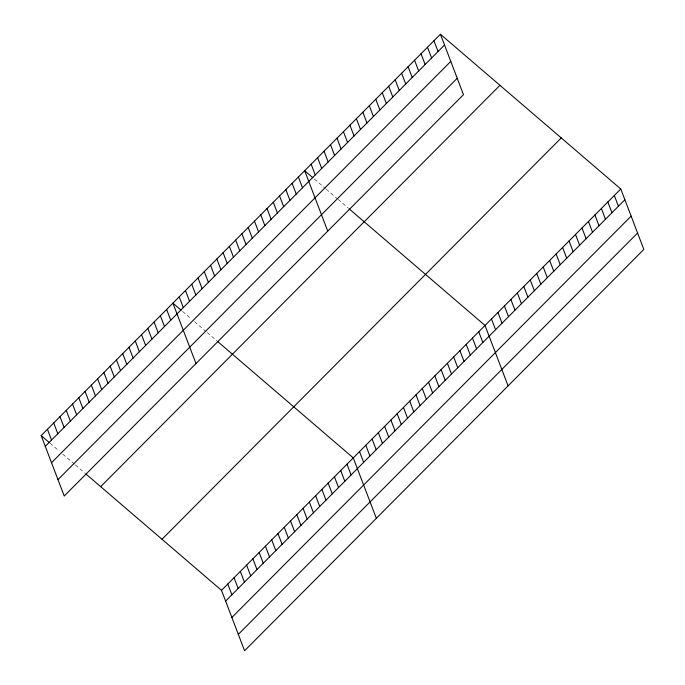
<?xml version="1.0" encoding="UTF-8"?>
<svg xmlns="http://www.w3.org/2000/svg" width="685" height="685" viewBox="0 0 685 685"><rect width="100%" height="100%" fill="white"/><g stroke="black" fill="none" stroke-linecap="round" stroke-linejoin="round"><path stroke-width="0.51" stroke-dasharray="3.42 2.57" d="M314.346 179.008L325.503 188.581M326.248 189.214L337.405 198.796M338.15 199.429L348.562 208.368M182.587 311.444L190.773 318.465M194.489 321.659L206.39 331.874M207.135 332.508L216.811 340.813M50.091 443.255L59.013 450.91M62.737 454.104L74.639 464.319M75.384 464.952L85.051 473.249"/><path stroke-width="1.03" d="M440.421 34.25L463.488 94.667L64.227 496.008L41.16 435.591L440.421 34.25L620.773 188.992L643.84 249.408L244.579 650.75L221.512 590.333L85.796 473.892M45.261 446.346L444.522 45.005M51.521 462.735L450.781 61.393M57.968 479.62L457.229 78.278M100.678 486.658L499.939 85.317M161.994 539.266L561.255 137.925M221.512 590.333L620.773 188.992M225.613 601.087L624.874 199.746M231.873 617.476L631.133 216.135M238.32 634.361L637.581 233.02M312.857 177.732L304.671 170.702L327.738 231.119M349.307 209.002L485.023 325.452L508.09 385.86M181.097 310.168L172.92 303.147L195.987 363.564M217.556 341.447L353.263 457.888L376.339 518.305M41.16 435.591L49.346 442.613M614.308 195.49L618.409 206.245M607.843 201.989L611.945 212.744M601.379 208.488L605.48 219.234M594.914 214.987L599.015 225.733M588.449 221.486L592.551 232.232M581.985 227.977L586.095 238.731M575.52 234.475L579.63 245.23M569.055 240.974L573.165 251.729M562.59 247.473L566.701 258.228M556.126 253.972L560.236 264.727M549.661 260.471L553.771 271.226M543.196 266.97L547.306 277.716M536.732 273.469L540.842 284.215M530.267 279.968L534.377 290.714M433.956 40.749L438.066 51.503M523.811 286.458L527.912 297.213M427.491 47.248L431.601 57.994M517.346 292.957L521.448 303.712M421.027 53.747L425.137 64.493M510.882 299.456L514.983 310.211M414.562 60.246L418.672 70.992M504.417 305.955L508.518 316.71M408.097 66.736L412.207 77.491M497.952 312.454L502.054 323.209M401.633 73.235L405.743 83.99M491.487 318.953L495.589 329.699M395.168 79.734L399.278 90.489M388.703 86.233L392.813 96.987M478.746 331.754L482.856 342.509M382.239 92.732L386.349 103.486M472.47 338.065L476.58 348.811M375.782 99.231L379.884 109.977M466.202 344.367L470.304 355.121M369.318 105.73L373.419 116.476M459.926 350.677L464.028 361.432M362.853 112.229L366.954 122.975M453.65 356.979L457.76 367.734M356.388 118.719L360.49 129.474M447.373 363.29L451.483 374.044M349.924 125.218L354.025 135.972M441.106 369.6L445.207 380.346M343.459 131.717L347.56 142.471M434.829 375.902L438.931 386.657M336.994 138.216L341.096 148.97M428.553 382.213L432.663 392.959M330.53 144.715L334.631 155.469M422.277 388.515L426.387 399.269M324.065 151.214L328.166 161.968M416.009 394.825L420.11 405.58M317.6 157.713L321.71 168.459M409.733 401.127L413.834 411.882M311.136 164.212L315.246 174.958M403.456 407.438L407.566 418.192M397.18 413.749L401.29 424.494M298.395 177.013L302.505 187.767M390.912 420.051L395.014 430.805M292.127 183.323L296.228 194.069M384.636 426.361L388.737 437.107M285.85 189.625L289.952 200.38M378.36 432.663L382.47 443.418M279.574 195.936L283.684 206.682M372.083 438.974L376.193 449.72M273.298 202.238L277.408 212.992M365.816 445.276L369.917 456.03M267.03 208.548L271.132 219.303M359.539 451.586L363.641 462.341M260.754 214.85L264.855 225.605M254.477 221.161L258.587 231.915M346.995 464.199L351.097 474.953M248.201 227.471L252.311 238.217M340.719 470.509L344.82 481.255M241.933 233.773L246.035 244.528M334.443 476.811L338.553 487.566M235.657 240.084L239.759 250.83M328.166 483.122L332.276 493.868M229.381 246.386L233.491 257.14M321.899 489.424L326 500.178M223.105 252.696L227.214 263.442M315.622 495.735L319.724 506.48M216.837 258.998L220.938 269.753M309.346 502.036L313.456 512.791M210.56 265.309L214.662 276.064M303.07 508.347L307.18 519.102M204.284 271.611L208.394 282.366M296.802 514.649L300.903 525.404M198.008 277.922L202.118 288.676M290.526 520.96L294.627 531.714M191.74 284.232L195.841 294.978M284.249 527.27L288.359 538.016M185.464 290.534L189.565 301.289M277.973 533.572L282.083 544.327M179.187 296.845L183.297 307.591M271.705 539.883L275.807 550.629M265.429 546.185L269.53 556.939M166.643 309.457L170.745 320.203M259.153 552.495L263.263 563.25M160.367 315.759L164.477 326.514M252.876 558.797L256.986 569.552M154.091 322.07L158.201 332.824M246.609 565.108L250.71 575.862M147.823 328.38L151.924 339.126M240.332 571.418L244.434 582.164M141.547 334.682L145.648 345.437M234.056 577.72L238.166 588.475M135.27 340.993L139.38 351.739M227.78 584.031L231.89 594.777M128.994 347.295L133.104 358.05M122.726 353.606L126.828 364.351M116.45 359.908L120.551 370.662M110.174 366.218L114.284 376.973M103.897 372.52L108.007 383.275M97.63 378.831L101.731 389.585M91.353 385.141L95.455 395.887M85.077 391.443L89.187 402.198M78.801 397.754L82.911 408.5M72.533 404.056L76.634 414.81M66.257 410.366L70.358 421.112M59.98 416.668L64.09 427.423M53.704 422.979L57.814 433.733M47.436 429.281L51.538 440.035"/></g></svg>
